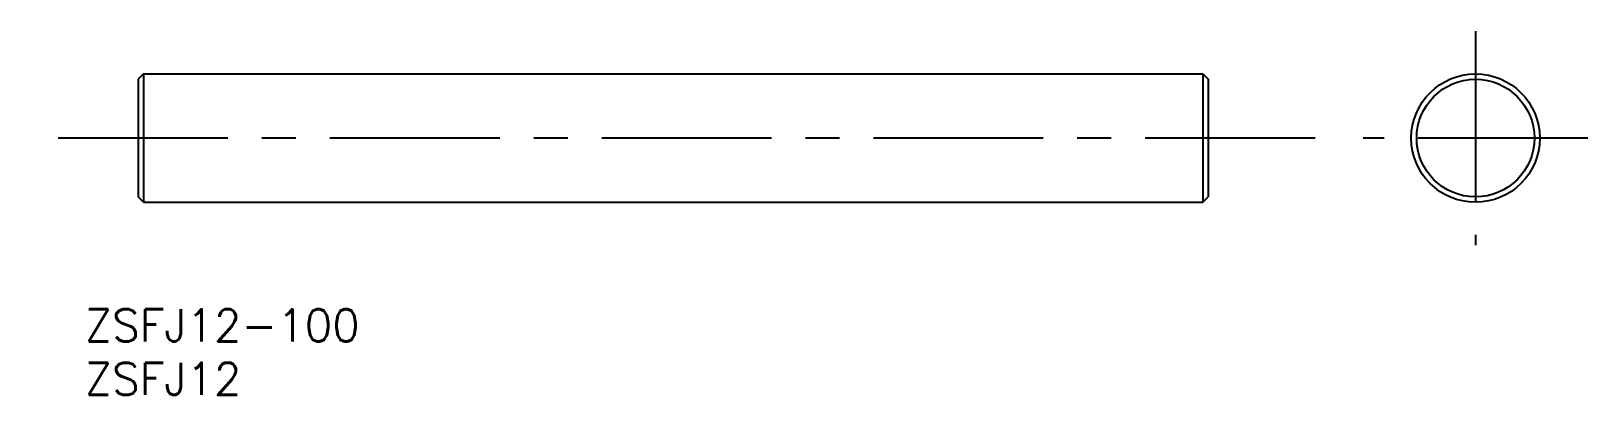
# Model space of a CAD drawing. Extents: x -5 to 140, y -8 to 26.
import ezdxf

# ---------------------------------------------------------------- set-up
doc = ezdxf.new("R2010")
doc.units = 0
doc.header["$LTSCALE"] = 0.5
doc.linetypes.add('CENTER', pattern=[50.8, 31.75, -6.35, 6.35, -6.35])
for name, color, linetype in [('MSM_CENTER', 1, 'CENTER'), ('MSM_CONTINUOUS', 7, 'CONTINUOUS'), ('MSM_PART_NUMBER', 7, 'CONTINUOUS')]:
    doc.layers.add(name, color=color, linetype=linetype)
doc.styles.get("Standard").update_dxf_attribs({"font": 'txt.shx', "height": 3, "bigfont": 'bigfont.shx'})

# ---------------------------------------------------------------- blocks, each defined once
blk = doc.blocks.new('*U4')
at = {"layer": 'MSM_PART_NUMBER'}
blk.add_text('ZSFJ12-100', height=3, dxfattribs=at).set_placement((0, -3))
blk = doc.blocks.new('*U5')
at = {"layer": 'MSM_PART_NUMBER'}
blk.add_text('ZSFJ12', height=3, dxfattribs=at).set_placement((0, -8))

msp = doc.modelspace()

# ---------------------------------------------------------------- linework, layer by layer
at = {"layer": 'MSM_CENTER'}
for p, q in [((130, 26), (130, 6)), ((115, 16), (-5, 16)), ((140.5, 16), (119.5, 16))]:
    msp.add_line(p, q, dxfattribs=at)
at = {"layer": 'MSM_CONTINUOUS'}
for p, q in [((5.5, 22), (5, 21.5)), ((5.5, 22), (104.5, 22)), ((5.5, 22), (5.5, 10)), ((104.5, 22), (105, 21.5)), ((104.5, 22), (104.5, 10)), ((5, 21.5), (5, 10.5)), ((105, 21.5), (105, 10.5)), ((5.5, 10), (5, 10.5)), ((104.5, 10), (105, 10.5)), ((5.5, 10), (104.5, 10))]:
    msp.add_line(p, q, dxfattribs=at)
for radius in [6, 5.5]:
    msp.add_circle((130, 16), radius, dxfattribs=at)

# ---------------------------------------------------------------- block references
for name in ['*U4', '*U5']:
    msp.add_blockref(name, (0, 0), dxfattribs=at)

doc.saveas('drawing.dxf')
